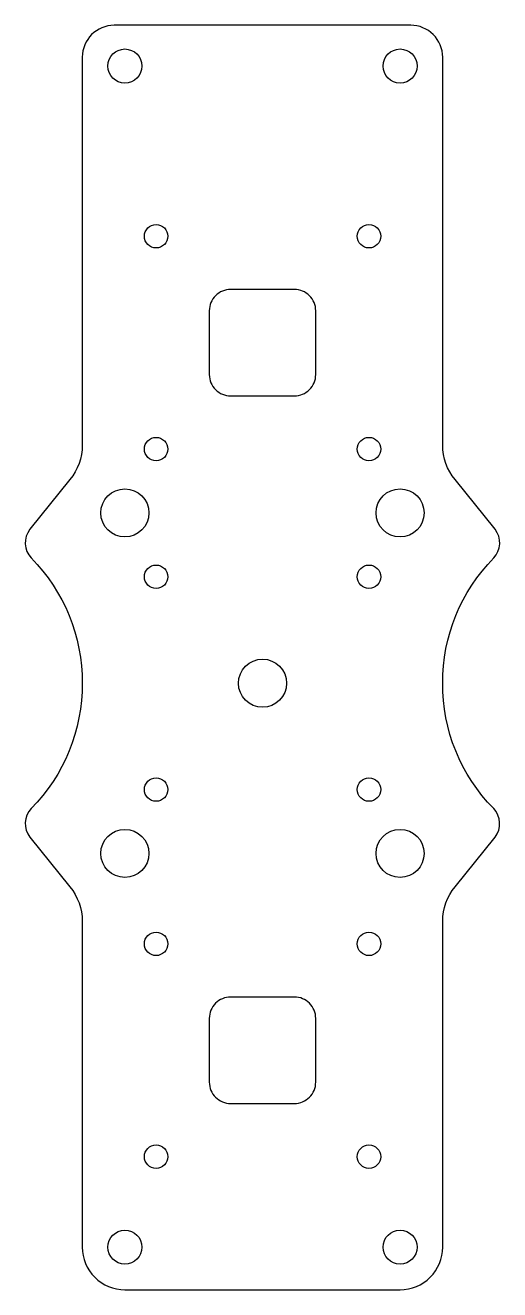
# Model space of a CAD drawing. Header units: millimetres. Extents: x 337 to 382, y 111 to 230.
import ezdxf

# ---------------------------------------------------------------- set-up
doc = ezdxf.new("R2010")
doc.units = ezdxf.units.MM
doc.header["$MEASUREMENT"] = 0
doc.layers.add('Split Micro Main Plate', color=240, linetype='Continuous')

msp = doc.modelspace()

# ---------------------------------------------------------------- linework, layer by layer
at = {"layer": 'Split Micro Main Plate'}
msp.add_lwpolyline([(376.28, 145.42, -0.176327), (377.45, 148.64), (381.2, 153.33, 0.371748), (381.07, 156.01, -0.199195), (376.28, 167.79, -0.196646), (381.07, 179.56, 0.371748), (381.2, 182.25), (377.45, 186.94, -0.176327), (376.28, 190.15), (376.28, 226.62, 0.414214), (373.28, 229.62), (345.43, 229.62, 0.414213), (342.43, 226.62), (342.43, 190.15, -0.176327), (341.26, 186.94), (337.51, 182.25, 0.371748), (337.64, 179.56, -0.196646), (342.43, 167.79, -0.196857), (337.64, 156.01, 0.371748), (337.51, 153.33), (341.26, 148.64, -0.176327), (342.43, 145.42), (342.43, 114.79, 0.414214), (346.43, 110.79), (372.28, 110.79, 0.414214), (376.28, 114.79), (376.28, 145.42)], format="xyb", dxfattribs=at)
for points in [[(356.36, 194.79), (362.36, 194.79, 0.414214), (364.36, 196.79), (364.36, 202.79, 0.414214), (362.36, 204.79), (356.36, 204.79, 0.414214), (354.36, 202.79), (354.36, 196.79, 0.414214)], [(356.36, 128.29), (362.36, 128.29, 0.414214), (364.36, 130.29), (364.36, 136.29, 0.414214), (362.36, 138.29), (356.36, 138.29, 0.414214), (354.36, 136.29), (354.36, 130.29, 0.414214)]]:
    msp.add_lwpolyline(points, format="xyb", close=True, dxfattribs=at)
for centre, radius in [((346.43, 225.79), 1.6), ((372.28, 225.79), 1.6), ((349.36, 209.79), 1.1), ((369.36, 209.79), 1.1), ((349.36, 189.79), 1.1), ((369.36, 189.79), 1.1), ((346.43, 183.79), 2.26), ((372.28, 183.79), 2.26), ((349.36, 177.79), 1.1), ((369.36, 177.79), 1.1), ((359.36, 167.79), 2.26), ((349.36, 157.79), 1.1), ((369.36, 157.79), 1.1), ((346.43, 151.79), 2.26), ((372.28, 151.79), 2.26), ((349.36, 143.29), 1.1), ((369.36, 143.29), 1.1), ((349.36, 123.29), 1.1), ((369.36, 123.29), 1.1), ((346.43, 114.79), 1.6), ((372.28, 114.79), 1.6)]:
    msp.add_circle(centre, radius, dxfattribs=at)

doc.saveas('drawing.dxf')
